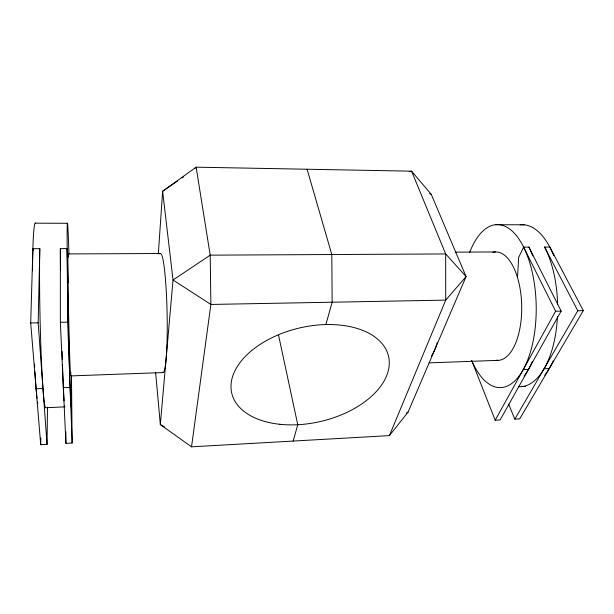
<?xml version="1.0" encoding="UTF-8"?>
<svg xmlns="http://www.w3.org/2000/svg" width="614" height="614" viewBox="0 0 614 614"><rect width="100%" height="100%" fill="white"/><g stroke="black" fill="none" stroke-linecap="round" stroke-linejoin="round"><path stroke-width="0.92" d="M71.454 375.868L72.153 443.009L65.905 443.339L60.356 322.319L60.364 248.616L67.164 248.593L68.085 283.023M64.938 406.867L45.835 407.719A92.392 3.768 88.8 0 1 41.054 351.845A92.392 3.768 88.8 0 1 39.803 248.678L32.895 248.701L30.7 322.987L40.716 444.697L47.048 444.359L47.485 407.182M40.716 444.697L40.839 438.012M47.048 444.359L38.16 322.818L39.803 248.678M517.51 277.543L518.638 257.535L523.619 247.112L528.892 247.097L561.173 311.106L500.134 419.938L495.199 420.199L471.667 360.572M158.335 253.904L162.633 191.238L196.142 167.177L411.587 171.176L431.304 194.461L466.064 276.569L408.057 412.132L389.399 435.61L191.537 446.823L160.331 424.581L155.618 372.46M191.537 446.823L210.878 304.452L210.203 255.155L196.142 167.177L194.776 168.405M293.17 441.059L297.759 424.719L278.572 335.252M325.873 324.568L332.151 302.211L331.806 254.526L307.084 169.241M389.399 435.61L445.726 300.116L466.064 276.569L445.672 253.943L411.587 171.176L409.86 171.705M495.199 420.199L555.601 311.237L523.619 247.112M514.831 419.139L577.797 310.738L544.595 247.043L549.791 247.028L583.3 310.615L519.705 418.878L514.831 419.139L508.63 404.112M177.431 181.122L162.633 191.238L173.025 280.007L160.331 424.581L164.452 426.876M182.112 177.93L183.67 176.863M406.407 413.015L408.057 412.132M36.111 388.754L42.957 388.485M63.357 387.687L70.103 387.419M523.266 369.567L528.5 369.359M544.104 368.745L549.277 368.538M70.641 375.921L162.948 372.56M429.086 362.866L498.376 360.341M30.7 322.987L38.16 322.818M60.356 322.319L67.701 322.158L67.164 248.593M555.601 311.237L561.173 311.106M577.797 310.738L583.3 310.615M68.162 253.927L160.461 253.505M455.342 252.139L495.437 251.955M35.213 223.174L67.509 223.289M495.475 224.724L524.325 224.808M429.631 193.54L431.304 194.461M32.895 248.701L33.033 250.535M67.701 322.158L72.153 443.009M65.852 431.964L65.905 443.339M469.603 252.554A81.516 37.469 88.8 0 1 523.535 246.935A81.516 37.469 88.8 0 1 525.799 364.532A81.516 37.469 88.8 0 1 471.69 360.502M528.892 247.097A81.393 37.868 88.8 0 1 532.745 255.9M532.215 361.715A81.393 37.868 88.8 0 1 524.133 376.029M525.484 386.498A80.918 39.411 88.8 0 1 521.416 386.214M520.235 224.801A80.918 39.411 88.8 0 1 553.797 255.777M553.145 360.94A80.918 39.411 88.8 0 1 544.725 375.177M492.881 252.362A54.224 24.867 88.8 0 1 521.677 304.444A54.224 24.867 88.8 0 1 496.189 360.257M544.595 247.043A81.04 39.027 88.8 0 1 557.604 304.559M557.451 316.44A81.04 39.027 88.8 0 1 518.937 386.705M437.222 342.589A55.437 20.753 88.8 0 1 431.45 356.105M71.447 375.392A91.778 1.159 88.8 0 1 69.889 381.34A91.778 1.159 88.8 0 1 67.172 248.87A91.778 1.159 88.8 0 1 68.952 254.05M64.754 406.813A91.931 1.804 88.8 0 1 64.547 405.777M64.086 400.888A91.931 1.804 88.8 0 1 62.482 365.031M62.298 359.39A91.931 1.804 88.8 0 1 62.052 351.223M60.479 270.551A91.931 1.804 88.8 0 1 60.364 248.616M37.761 403.598A92.545 4.428 88.8 0 1 37.515 402.032M37.032 398.294A92.545 4.428 88.8 0 1 34.952 371.616M34.691 366.888A92.545 4.428 88.8 0 1 34.553 364.102M32.534 270.805A92.545 4.428 88.8 0 1 35.673 223.181M70.833 372.452A61.016 0.767 88.8 0 1 68.638 315.358A61.016 0.767 88.8 0 1 68.453 257.105M159.924 253.943A59.543 5.311 88.8 0 1 167.085 312.687A59.543 5.311 88.8 0 1 162.388 372.191M210.203 255.155L173.025 280.007L210.878 304.452L445.726 300.116L445.672 253.943L210.203 255.155M279.769 424.282A80.526 47.915 -13.3 0 0 388.608 356.642A80.526 47.915 -13.3 0 0 262.024 343.195A80.526 47.915 -13.3 0 0 279.769 424.282"/></g></svg>
